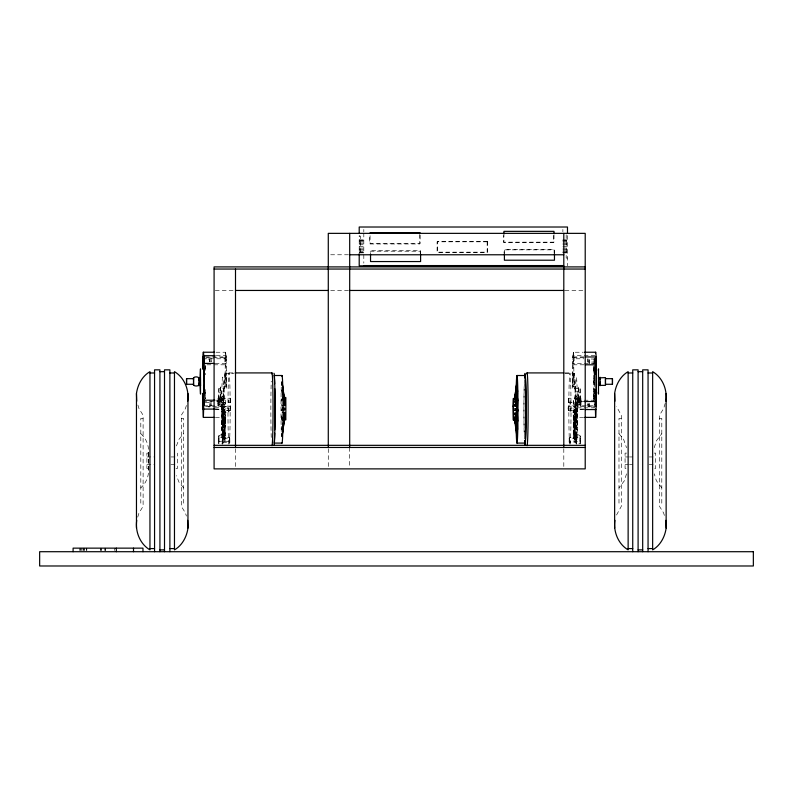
<?xml version="1.0" encoding="UTF-8"?>
<svg xmlns="http://www.w3.org/2000/svg" width="793" height="793" viewBox="0 0 793 793"><rect width="100%" height="100%" fill="white"/><g stroke="black" fill="none" stroke-linecap="round" stroke-linejoin="round"><path stroke-width="0.59" stroke-dasharray="3.96 2.97" d="M223.448 410.169L223.527 412.191L225.727 412.162L225.718 413.292A32.116 0.962 -90 0 1 225.628 423.323L223.487 423.323L222.992 410.625L230.723 410.209M223.586 412.162L223.576 413.292A32.116 0.962 90 0 1 223.487 423.323L225.628 423.303L225.589 410.169L225.727 412.162M220.781 399.147L223.656 398.929L220.781 399.147L220.603 386.825L226.431 386.825L226.431 377.299M569.265 440.125L569.205 442.464L576.342 442.464L576.303 436.636L574.162 436.636L574.082 441.047L576.224 441.047L576.352 438.222L576.561 443.733L580.159 443.773L580.278 439.104M569.384 439.719L569.443 437.379L580.139 437.379L580.208 438.767M576.452 439.431L574.31 439.431L574.172 421.618C573.289 420.042 576.848 420.042 576.313 421.618L576.452 440.452M574.31 439.431C571.575 433.374 583.093 433.087 580.208 439.312M574.291 421.618L574.37 420.815L576.501 420.815L576.789 438.152C577.532 440.046 573.547 439.956 574.558 438.014M576.452 439.927L576.57 435.248L576.59 443.773M578.92 400.782L579.029 396.103L575.46 396.103L575.351 400.782L575.49 404.628L579.059 404.628L579.039 398.235L568.333 398.235L568.343 402.497L579.049 402.497L579.098 401.258M579.168 401.08L579.168 399.959M580.02 439.927L580.129 435.248M580.704 402.576L580.823 397.898L577.254 397.898L577.284 406.422L580.853 406.422L580.833 400.029L573.696 400.029L573.706 404.291L580.843 404.291L580.892 403.052M580.962 402.874L580.962 401.754M593.848 382.89L593.511 380.769L594.938 380.769M593.709 397.729L594.284 405.312L594.185 368.963M594.304 357.871L594.175 381.502M209.768 361.231L209.828 359.031L205.07 359.031M209.887 361.658L209.897 361.102M222.536 440.452L222.486 420.815L224.627 420.815L224.915 441.047L222.774 441.047L222.674 421.618C222.139 420.042 225.708 420.042 224.816 421.618L224.677 439.431L222.536 439.431M226.431 388.203L225.549 352.231L215.666 352.231M593.511 380.769L593.67 396.411L595.097 396.411M593.858 379.322L593.66 367.04M580.268 401.02L577.393 401.189L580.248 401.189L580.089 388.53L574.261 388.53L573.438 352.231L583.321 352.231M575.094 389.888L575.014 384.585A36.042 1.08 -90 0 0 573.488 383.059L573.398 386.825M580.089 388.53L580.248 401.189M587.99 403.647L587.93 405.729L587.861 403.518M218.095 401.962L218.164 397.898L221.733 397.898L221.713 406.422L218.144 406.422L218.025 401.754M218.224 402.368L218.164 404.271L225.301 404.271L225.291 400.029L218.164 400.029L218.095 401.417M218.908 388.53L218.719 401.02L221.604 401.189L218.749 401.189L218.908 388.53L224.736 388.53L224.816 384.585A36.042 1.08 -90 0 1 226.342 383.059L226.431 386.825M218.908 439.719L218.838 443.773L222.397 443.773L222.664 438.202L229.792 438.202L229.801 442.444L222.645 442.464L222.595 440.125M220.018 400.574L219.939 404.628L223.507 404.628L223.388 389.591A32.116 0.962 -90 0 0 221.822 391.623L221.693 406.333M223.487 408.167L223.557 406.234L230.694 406.234L230.704 410.477L223.547 410.496L223.557 406.234M223.616 408.573L223.567 410.477M228.771 410.021L228.84 408.098L221.703 408.098L221.693 412.36L228.83 412.36L228.899 410.427M228.79 401.962C228.959 396.054 228.751 408.276 228.919 402.368M229.484 439.312L229.554 437.379L218.848 437.379L218.789 438.767M230.585 400.168L230.654 398.235L219.958 398.235L219.889 399.622M230.713 400.574L230.644 402.497L219.948 402.497L219.958 396.103L223.527 396.103L223.507 404.628M574.578 413.688L574.598 411.002L576.729 411.002L577.284 414.144A32.196 0.962 -90 0 1 577.225 423.68L577.205 424.701L575.064 424.701L574.578 413.688L576.719 413.688L576.729 411.002M578.206 399.147L575.331 398.929L578.206 399.147L578.384 386.825L572.556 386.825L572.556 377.299M221.703 408.098L221.703 414.144A32.196 0.962 90 0 0 221.772 423.68L221.782 424.701L223.923 424.701L224.399 411.002L222.258 411.002L221.713 412.34M224.399 411.002L223.844 414.144L221.703 414.144M281.237 400.366L281.257 398.81L281.703 406.214M572.566 375.733L572.655 366.911M575.54 410.169L575.46 412.191L573.27 412.162L573.27 413.292A32.116 0.962 90 0 0 573.359 423.323L575.5 423.323L575.996 410.625L568.274 410.209M222.209 438.192L222.337 416.93L224.469 416.93L224.35 438.152C225.371 439.966 221.465 439.986 222.209 438.192L224.35 438.152M575.094 388.53L574.707 406.204A29.143 0.872 -90 0 1 573.755 405.253M575.49 404.628L575.609 389.591A32.116 0.962 -90 0 1 577.165 391.623L577.294 406.333M578.424 391.177L575.569 391.177L576.362 410.724L577.185 392.813L580.04 392.813M578.186 398.929L578.384 386.825M587.851 358.793L587.91 362.054L595.037 362.054M589.011 403.597L589.06 406.868L595.008 406.868M205.437 389.502L205.318 396.411L205.179 392.02M218.908 440.264L218.858 441.622L229.544 441.642L229.792 438.202M220.008 401.119L219.958 402.477M577.205 424.701L576.719 413.688M140.807 433.721C145.803 438.083 148.707 444.685 148.539 451.316L148.539 470.239C148.707 476.861 145.803 483.472 140.807 487.824M222.922 416.622L223.428 426.971A32.116 0.962 90 0 1 223.17 435.892L225.301 435.892A32.116 0.962 -90 0 0 225.569 426.971L225.063 416.622L222.922 416.622L223.061 438.014A32.116 0.962 90 0 1 222.823 440.759L222.774 441.047M575.064 424.701L575.084 423.68A32.196 0.962 -90 0 0 575.173 414.085L574.598 411.002M224.915 441.047L224.964 440.759A32.116 0.962 90 0 0 225.202 438.014L225.063 416.622M573.924 416.622L573.686 435.863A32.116 0.962 -90 0 1 573.418 426.971L573.924 416.622L576.065 416.622L575.936 438.014A32.116 0.962 -90 0 0 576.174 440.759L576.224 441.047M574.073 420.657L573.795 438.014A32.116 0.962 90 0 0 574.033 440.759L574.082 441.047M224.042 398.73L223.983 384.585A36.042 1.08 -90 0 1 225.509 383.059L225.599 386.825M572.556 386.825L572.655 383.059A36.042 1.08 -90 0 1 574.172 384.585L574.261 388.53M574.945 398.73L574.994 396.857L577.135 396.857M572.665 366.653L572.853 359.348M281.406 391.147L281.436 389.928L281.515 394.537M574.459 418.952L574.519 416.93L576.66 416.989L577.165 427.308A32.116 0.962 -90 0 1 576.898 436.11L576.868 436.715L574.727 436.715L574.459 418.952L576.6 418.952L576.66 416.93M205.199 368.953L205.258 364.215L205.446 374.792M205.288 397.729L205.248 399.028L205.179 396.827M281.505 426.247L281.475 429.786M593.67 396.411L593.917 388.719M594.463 371.63L594.601 367.228M593.749 399.057L593.987 391.316M594.532 374.227L594.74 367.645M594.75 397.511L594.71 398.74L594.522 389.323M218.947 392.813L221.802 392.813L222.625 410.724L223.418 391.177L220.563 391.177M224.469 416.93L223.973 427.308A32.116 0.962 -90 0 0 224.241 436.11L224.27 436.715L222.129 436.715L222.099 436.11A32.116 0.962 90 0 1 221.832 427.308L222.337 416.93M230.694 406.234L230.704 410.477M576.868 436.715L576.6 418.952M221.782 424.701L222.258 411.002M574.727 436.715L574.756 436.11A32.116 0.962 -90 0 0 575.024 427.308L574.519 416.93M572.903 358.099L573.091 354.521M568.284 406.363C567.322 411.904 569.384 411.23 575.46 410.377C579.158 401.169 557.192 408.524 575.926 406.373M573.27 412.162L573.398 410.169L573.359 423.303L575.5 423.303A32.116 0.962 -90 0 1 575.411 413.292L575.411 412.162M576.749 435.803L573.686 435.863L575.827 435.892A32.116 0.962 90 0 1 575.559 426.971L576.065 416.622M593.987 358.951L594.007 371.183M148.539 470.239L148.539 451.316M211.116 361.767L211.077 357.772L211.047 361.796M281.485 416.384L281.277 421.281L281.654 415.651M574.37 420.815L574.568 439.312M587.92 361.995L587.97 358.902M595.107 359.031L589.169 359.031L589.1 361.102L589.159 363.313L595.107 363.313M589.179 363.253L589.179 359.12M205.179 356.929L224.944 356.929L224.865 364.8L202.631 364.8M218.174 406.383L218.164 397.898M224.677 439.431C226.312 431.204 215.171 434.455 218.838 441.642M225.291 400.029L225.281 404.291M222.664 442.444L222.664 438.202M224.568 435.248L224.429 439.312M576.501 420.815L576.422 421.618L574.172 421.618M595.057 355.68L572.824 355.68L572.685 358.396L572.734 363.412L594.968 363.412M216.291 355.68L226.174 355.68L226.074 357.742L205.08 357.742M568.343 402.497L568.353 398.255M568.313 410.496L568.313 406.254M570.157 408.098L570.167 412.36L577.304 412.36L577.354 410.021L577.304 408.117L570.157 408.098L570.167 412.36M576.333 438.202L569.196 438.202L569.196 442.444M573.706 404.291L573.716 400.049M580.139 437.379L580.149 441.642L569.453 441.642L569.453 437.399M575.45 406.254L575.44 410.496M577.304 408.117L577.304 412.36M594.284 405.312L594.463 403.994M583.935 356.929L574.053 356.929L573.993 357.653L573.954 358.783L583.836 358.783M626.51 473.837L624.428 480.707L618.986 487.824M654.275 447.718L656.366 440.849L661.798 433.721M205.169 402.586L209.927 402.586L209.986 405.213L209.927 406.868L205.169 406.868M214.764 407.84L223.229 407.661L223.269 400.217L216.043 400.217M215.409 417.376L222.635 417.376L222.873 409.079L225.202 406.373M573.17 353.609L573.438 352.231L572.566 388.203M176.413 445.944L179.04 439.253L183.619 433.721M595.057 407.84L575.797 407.84L575.906 405.798L595.166 405.798M583.579 417.376L576.362 417.376L576.61 409.565L574.667 407.245L576.808 407.245M137.704 517.155L139.003 512.922L143.107 506.35L143.107 415.205L139.003 408.633L137.704 404.39M186.395 405.451L185.423 408.633L181.319 415.205L181.319 506.35L185.423 512.922L186.395 516.094M616.528 515.044L621.286 506.35L621.286 415.205L616.528 406.512M665.228 403.33L663.602 408.633L659.498 415.205L659.498 506.35L663.602 512.922L665.228 518.216M575.143 414.144L577.314 414.085M218.144 400.049L218.224 401.813M219.939 398.255L220.018 400.019M218.838 437.399L218.908 438.628M281.693 408.791L281.198 410.952L281.693 410.457M359.209 236.086L360.508 236.086L360.508 255.544M359.209 240.011L363.809 239.982M562.881 239.952L567.481 239.952M359.209 240.17L363.809 240.17M562.881 240.17L567.481 240.17M359.209 240.824L363.809 240.824M562.881 240.824L567.481 240.824M359.209 241.845L363.809 241.845M562.881 241.845L567.481 241.845M359.209 243.183L363.809 243.183M562.881 243.183L567.481 243.183M359.209 244.75L363.809 244.75M562.881 244.75L567.481 244.75M359.209 246.425L363.809 246.425M562.881 246.425L567.481 246.425M359.209 248.1L363.809 248.1M562.881 248.1L567.481 248.1M359.209 249.656L363.809 249.656M562.881 249.656L567.481 249.656M359.209 250.994L363.809 250.994M562.881 250.994L567.481 250.994M359.209 252.025L363.809 252.025M562.881 252.025L567.481 252.025M359.209 252.67L363.809 252.67M562.881 252.67L567.481 252.67M363.809 252.828L359.209 252.888L359.209 235.511M562.881 252.838L567.481 252.888M330.661 254.771L348.504 254.771M567.481 258.062L566.182 258.062L566.182 234.778M215.28 290.456L234.312 290.456M330.661 290.456L348.504 290.456M564.993 290.456L584.025 290.456M584.035 357.742L572.913 357.742L572.824 355.68M202.8 358.783L225.034 358.783L224.944 356.929M215.141 363.412L226.253 363.412L226.174 355.68M584.005 364.8L574.122 364.8L574.082 356.989M229.028 372.918L233.994 372.918M564.993 372.918L569.969 372.918M224.736 373.275L234.034 373.275M564.953 373.275L574.261 373.275M593.521 378.985L594.948 378.985M593.511 382.553L594.938 382.553M221.862 396.857L223.993 396.857M594.988 400.217L575.728 400.217L575.797 407.84M202.711 401.516L221.971 401.516L222.06 408.98L222.169 406.72L205.308 406.72M584.243 401.516L577.017 401.516L576.937 408.98L576.828 406.72L594.889 406.72M203.821 405.798L223.081 405.798L223.2 407.84M223.061 406.373L230.713 406.472M222.189 407.245L224.33 407.245L222.387 409.565L222.635 417.376M214.834 408.98L224.994 409.505L222.853 409.505M584.154 408.98L574.003 409.505L576.134 409.505M215.161 409.565L224.538 409.951L222.397 409.951M583.826 409.565L574.449 409.951L576.59 409.951M222.992 410.625L225.133 410.625M573.854 410.625L575.996 410.625M222.992 411.339L225.133 411.339M573.854 411.339L575.996 411.339M221.812 411.458L223.953 411.458M575.044 411.458L577.185 411.458M222.278 413.688L224.419 413.688M222.972 413.976L225.113 413.976M573.884 413.976L576.025 413.976M222.288 414.323L224.429 414.323M574.568 414.323L576.709 414.323M222.912 417.227L225.053 417.227M573.934 417.227L576.075 417.227M143.107 418.407L140.807 418.407L140.807 503.149L143.107 503.149M181.319 418.407L183.619 418.407L183.619 503.149L181.319 503.149M621.286 418.407L618.986 418.407L618.986 503.149L621.286 503.149M659.498 418.407L661.798 418.407L661.798 503.149L659.498 503.149M222.387 418.952L224.528 418.952M222.853 419.11L224.994 419.11M573.993 419.11L576.134 419.11M222.407 419.328L224.548 419.328M574.439 419.328L576.58 419.328M222.754 420.994L224.895 420.994M574.092 420.994L576.233 420.994M222.585 421.648L224.726 421.648M223.448 425.98L225.589 425.98M573.408 425.98L575.549 425.98M221.832 427.288L223.973 427.288M575.024 427.288L577.155 427.288M221.832 427.308L223.973 427.308M575.024 427.308L577.165 427.308M222.278 434.049L224.409 434.049M574.578 434.049L576.719 434.049M222.268 434.187L224.409 434.187M574.578 434.187L576.719 434.187M222.248 435.803L225.301 435.892M222.694 436.636L224.835 436.636M222.605 436.884L224.736 436.884M574.251 436.884L576.392 436.884M574.647 438.192L576.789 438.192M148.42 453.11L146.893 453.11L146.893 468.435L148.42 468.435M626.599 453.11L625.072 453.11L625.072 468.435L626.599 468.435M654.185 453.11L655.712 453.11L655.712 468.435L654.185 468.435M146.893 456.946L154.556 456.946M170.971 456.946L175.352 456.946M625.072 456.946L628.353 456.946M629.444 456.946L632.735 456.946M649.15 456.946L653.531 456.946M146.893 464.609L154.556 464.609M170.971 464.609L175.352 464.609M625.072 464.609L628.353 464.609M629.444 464.609L632.735 464.609M649.15 464.609L653.531 464.609M176.006 468.435L177.533 468.435L177.533 453.11M618.986 433.721L623.566 439.253L626.51 447.718M661.798 487.824L656.366 480.707L654.275 473.837M183.619 487.824L179.04 482.293L176.413 475.612M573.785 406.373L576.124 409.079L576.362 417.376M580.823 397.898L580.902 401.962M579.029 396.103L579.108 400.168M580.833 400.029L580.892 401.417M579.039 398.235L579.098 399.622M580.823 404.271L580.773 402.913M579.029 402.477L578.979 401.119M580.813 406.383L580.773 402.368M579.059 404.628L578.979 400.574M580.139 441.622L580.089 440.264M574.429 435.248L574.538 437.032M580.159 443.773L580.08 439.719M576.323 442.444L576.273 440.531M569.196 438.202L569.433 441.622M223.844 414.144L223.814 414.085A32.196 0.962 -90 0 0 223.904 423.68L223.923 424.701M594.165 393.913L594.294 369.072M209.828 359.031L209.768 361.786M209.927 402.586L209.986 404.658M209.927 406.868L209.858 404.787M225.827 353.609L225.549 352.231L224.736 388.53M589.06 406.868L589.001 404.658M230.654 398.235L230.644 402.497M228.84 408.098L228.83 412.36M229.554 437.379L229.544 441.642M229.782 442.464L229.722 440.125M219.958 396.103L220.077 400.782M219.939 404.628L219.82 399.959M218.154 404.291L218.095 402.517M222.397 443.773L222.427 435.248L222.546 439.927M218.858 435.248L218.908 439.163M218.838 443.773L218.719 439.104M225.896 354.521L226.094 358.099M594.532 359.873L594.7 363.898M593.729 366.614L593.927 373.632M594.443 391.772L594.671 399.93M226.144 359.348L226.332 366.653M220.603 386.825L220.811 398.929M589.11 403.26L589.13 404.787M223.894 388.53L224.29 406.204A29.143 0.872 -90 0 0 225.242 405.253M226.332 366.911L226.431 375.733M218.977 438.807L218.977 439.927M567.481 235.511L567.481 265.824M563.803 448.66L563.803 467.692M562.881 229.425L562.881 231.834M554.466 254.206L554.466 249.398L504.407 249.398L504.407 254.206M554.119 253.463L554.119 249.854L504.061 249.854L504.061 253.463M554 234.956L554 242.162L503.932 242.162L503.932 232.547M553.643 235.412L553.643 242.628L503.585 242.628L503.585 235.412M420.597 254.345L420.597 250.737L370.539 250.737L370.539 254.345M420.25 253.601L420.25 251.203L370.182 251.203L370.182 253.601M420.121 235.095L420.121 243.51L370.063 243.51L370.063 232.696M419.775 234.361L419.775 243.966L369.716 243.966L369.716 234.361M363.809 229.425L363.809 231.834M363.809 233.043L363.809 253.522M363.809 254.722L363.809 263.157M349.693 447.47L349.693 467.692M328.282 448.66L328.282 467.692M235.501 448.66L235.501 468.881M114.628 548.141L114.628 550.52M105.39 548.141L105.39 550.52M105.241 548.141L105.241 550.52M104.815 548.141L104.815 550.52M101.296 548.141L101.276 550.52M100.959 548.141L100.989 550.52M100.314 548.141L100.314 550.52M86.814 548.141L86.814 550.52M86.308 548.141L86.308 550.52M84.137 548.141L84.137 550.52M83.969 548.141L83.969 550.52M83.85 548.141L83.85 550.52M82.046 548.141L82.046 550.52M81.074 548.141L81.074 550.52M80.301 548.141L80.301 550.52M79.726 548.141L79.726 550.52M524.391 438.935A36.042 1.08 -90 0 1 524.391 379.52M577.413 401.02A36.042 1.08 -90 0 1 576.61 444.377M576.055 443.822A36.042 1.08 -90 0 1 575.331 398.929M569.612 444.13A36.399 1.09 90 0 1 569.047 388.094A36.399 1.09 90 0 1 570.811 388.094A36.399 1.09 90 0 1 570.246 444.13M524.332 434.693A33.792 1.011 -90 0 1 524.332 383.881M223.656 398.929A36.042 1.08 -90 0 1 222.932 443.822M222.377 444.377A36.042 1.08 -90 0 1 221.574 401.02M271.256 437.439A36.399 1.09 90 0 1 271.256 381.165M228.741 444.13A36.399 1.09 90 0 1 228.176 388.094A36.399 1.09 90 0 1 229.95 388.094A36.399 1.09 90 0 1 229.375 444.13M281.257 431.59A33.792 1.011 -90 0 1 281.257 387.024M570.068 401.813C570.157 409.822 570.276 395.697 570.068 401.813M210.997 403.092C211.087 411.716 211.206 396.609 210.997 403.092M487.497 241.35L437.439 241.35L437.439 252.164L487.497 252.164L487.497 241.35M487.15 241.806L437.092 241.806L437.092 252.62L487.15 252.62L487.15 241.806"/><path stroke-width="1.19" d="M514.984 410.457L514.984 408.791L517.304 408.791L517.789 410.952L514.984 410.457L517.789 410.952M516.649 408.137L516.649 409.803L516.689 404.182M516.986 428.438L516.977 436.675L516.937 428.389M516.967 394.864L517.145 399.95M516.967 390.156L516.977 381.919L517.016 390.206M517.016 394.914L516.838 399.365M600.182 382.048L600.053 377.22L599.994 378.013M202.671 405.947L202.552 393.378M203.87 403.647C204.029 397.174 203.821 409.257 203.989 404.073M215.052 355.68L203.94 355.68L204.088 366.098A29.262 0.872 -90 0 1 204.108 395.34L203.375 417.376L214.209 417.376M517.304 410.457L517.254 415.076M596.267 405.342L595.622 417.376L584.788 417.376M596.326 405.947L596.267 404.787M516.669 405.6L516.689 404.073M600.192 382.157L600.083 385.368L605.465 385.368L605.475 377.607L600.023 377.835M202.73 404.232L202.79 402.586L202.76 406.611M202.909 406.72L202.8 408.98L202.73 404.787M284.647 412.38L282.774 419.784L284.647 412.38L282.328 412.38M200.133 377.002L200.48 368.884L200.5 394.071L200.123 385.101M514.964 413.004L517.73 419.765L517.71 421.281L514.944 414.521L514.964 413.004L517.284 413.004L517.66 418.635M516.699 428.131L516.659 434.594L516.739 428.815M516.739 424.661L516.808 420.032M517.086 399.028L517.135 395.558M517.195 390.939L517.294 384L514.816 399.722L517.294 384M516.808 424.186L516.867 419.566M517.135 399.722L517.333 384.684M517.284 413.113L517.264 414.422L514.944 414.521M199.033 383.981L199.053 380.789M199.033 382.91L198.914 385.725L198.855 384.942M600.182 383.227L600.083 385.725L599.984 384.793M595.94 389.442L596.177 397.541L596.207 366.544L595.959 374.108M202.572 367.615L202.701 356.929L202.8 358.783A21.312 0.634 90 0 1 203.186 352.895L203.315 352.231L214.437 352.231M285.292 404.093C286.065 377.409 286.045 440.016 285.282 413.331M596.257 405.847C596.058 409.238 596.158 399.176 596.267 404.232M596.326 404.856L596.316 356.989L585.165 356.929M517.551 428.646L517.522 429.786L514.895 416.642L517.551 428.646L517.254 417.842M202.75 367.893L202.79 366.544L202.859 368.745M193.442 379.143C192.302 376.021 200.005 376.209 199.013 379.044M202.919 394.002L202.82 397.541L202.73 393.824M203.058 394.101L203.286 405.312L204.059 383.406L203.395 357.643L203.038 369.429M516.402 389.829L516.431 388.808M517.234 400.098L517.452 393.318M517.264 401.317L517.551 389.928L514.915 402.447L517.591 391.147M595.959 369.429L595.959 359.873M136.465 528.079L136.465 393.477C137.655 384.774 142.225 376.15 149.956 371.649L149.956 549.896C139.984 543.998 135.068 531.617 136.733 520.337M187.693 401.218C189.358 389.938 184.442 377.557 174.47 371.649L174.47 549.896C182.212 545.396 186.781 536.782 187.961 528.079L187.961 393.477M614.644 528.079L614.644 393.477C615.834 384.774 620.404 376.15 628.135 371.649L628.135 549.896C618.163 543.998 613.247 531.617 614.912 520.337M665.872 401.218C667.537 389.938 662.621 377.557 652.649 371.649L652.649 549.896C660.391 545.396 664.96 536.782 666.14 528.079L666.14 393.477M193.482 379.5L193.542 378.667L186.543 378.667L186.543 384.278L193.542 384.278L193.542 378.667M198.993 384.546C199.34 386.637 192.392 386.607 193.442 383.911M204.019 363.412L213.902 363.412M516.818 399.622L516.887 398.829M598.428 378.013C598.735 375.842 598.735 387.48 598.428 384.793M516.659 384.01L516.709 383.416L516.739 391.127M595.949 403.052L595.93 394.101M282.377 433.91L282.338 434.544L284.489 418.882L284.449 419.566M598.328 370.381L598.517 368.884L598.497 394.071L598.309 392.188M186.563 384.179L186.543 378.667M612.454 384.278L612.454 378.667L605.455 378.667L605.455 384.278L612.454 384.278L612.454 378.667M517.264 404.093L517.294 406.214L514.974 406.214L514.954 404.658L517.73 398.81L517.304 409.624M517.244 435.179L514.796 419.18L517.244 435.179L517.066 419.765M198.874 377.577L199.033 379.916M200.431 377.577L200.51 385.695L200.411 384.942M193.551 385.348L193.551 377.587M203.94 355.68L203.841 357.742A21.332 0.634 -90 0 0 203.434 352.647L203.315 352.231M284.37 420.151L282.011 436.675L282.06 433.097M514.568 398.829L516.709 383.416M516.977 381.919L514.647 398.393M596.286 356.929L596.197 358.783A21.312 0.634 -90 0 0 595.801 352.895L595.682 352.231L584.56 352.231M282.665 428.656L283.042 426.287M283.428 423.918L284.003 420.359M282.704 429.251L284.053 420.954M514.845 398.403L515.837 392.406M515.41 395.955L515.807 393.556M282.625 427.447L284.588 416.147L282.794 427.536M595.682 352.231L595.553 352.647A21.332 0.634 -90 0 0 595.454 352.994M514.974 406.214L517.75 400.366M281.971 381.968L284.35 398.393M370.063 232.696L420.121 232.696M349.693 254.771L563.803 254.771M363.809 265.566L562.881 265.566M563.783 265.824L359.209 265.824L359.209 253.701M585.214 266.904L214.09 266.904L214.09 468.881L585.214 468.881L585.214 233.36L328.282 233.36L328.282 447.47M214.09 269.045L585.214 269.045M235.501 290.456L328.282 290.456M349.693 290.456L563.803 290.456M585.244 364.8L596.366 364.8M159.918 371.669L164.508 371.669M638.097 371.669L642.687 371.669M235.154 372.918L271.989 372.918M527.008 372.918L563.843 372.918M149.956 372.978L154.556 372.978M169.88 372.978L174.47 372.978M628.135 372.978L632.735 372.978M648.059 372.978L652.649 372.978M282.011 375.505L273.991 375.505A33.792 1.011 -90 0 1 274.656 383.881M516.977 375.505L525.006 375.505M204.009 400.217L214.844 400.217M584.243 401.516L596.286 401.516M514.954 404.658L517.274 404.658M282.328 405.6L284.637 405.6L282.754 397.313L284.637 405.6M203.603 409.079L214.437 409.079M585.036 409.565L595.87 409.565M282.338 409.803L284.657 409.803L284.657 408.137L282.833 407.642L282.833 409.317L284.657 409.803M282.021 443.089L273.991 443.089A33.792 1.011 -90 0 0 274.705 433.186M516.977 443.089L525.006 443.089M214.09 445.329L585.214 445.329M214.09 447.47L585.214 447.47M149.956 548.578L154.556 548.578M169.88 548.578L174.47 548.578M628.135 548.578L632.735 548.578M648.059 548.578L652.649 548.578M159.918 549.876L164.508 549.876M638.097 549.876L642.687 549.876M514.984 408.791L517.799 409.287M600.053 377.587L600.162 379.143M203.375 417.376L202.74 405.847M595.622 417.376L595.384 409.079M515.42 423.016L515.807 425.276M282.675 389.779L284.221 399.028M282.625 390.463L283.012 392.783M283.398 395.092L283.983 398.562M282.754 390.007L284.578 401.952L282.794 391.147M514.548 419.566L516.977 436.675M282.278 383.416L284.469 399.424L284.429 398.829M517.095 399.067L517.125 399.652M665.872 520.337L666.14 528.079M614.644 393.477L614.912 401.218M187.693 520.337L187.961 528.079M136.465 393.477L136.733 401.218M516.639 396.004L516.739 399.603M517.244 420.191L517.423 426.188M516.719 416.147L516.659 412.499M516.679 413.936L516.659 411.825M517.274 404.767L517.284 406.095M516.848 395.271L516.838 399.424M199.043 379.718L199.043 380.898M204.009 359.853C203.86 353.589 204.049 366.247 203.88 359.982M282.021 381.919L281.971 385.507M648.059 551.71L648.059 369.845L642.687 369.845L642.687 551.71M638.097 551.71L638.097 369.845L632.735 369.845L632.735 551.71M567.481 233.083L567.481 227.016L359.209 227.016L359.209 233.083M563.803 233.36L563.803 447.47M554.466 254.206L554.466 260.213L504.407 260.213L504.407 254.206M554 233.757L554 231.348L503.932 231.348L503.932 233.757M420.597 254.345L420.597 261.551L370.539 261.551L370.539 254.345M349.693 233.36L349.693 447.47M235.501 269.045L235.501 447.47M169.88 551.71L169.88 369.845L164.508 369.845L164.508 551.71M159.918 551.71L159.918 369.845L154.556 369.845L154.556 551.71M142.978 551.71L142.978 548.141L73.095 548.141L73.095 551.71M133.502 548.141L133.502 551.71M116.323 548.141L116.323 551.71M524.579 376.199A36.042 1.08 -90 0 1 526.076 409.584A36.042 1.08 -90 0 1 524.56 442.167M526.79 373.85A36.399 1.09 90 0 1 528.128 406.918A36.399 1.09 90 0 1 526.939 445.517M524.619 378.073A33.792 1.011 -90 0 1 526.017 409.317A33.792 1.011 -90 0 1 524.619 440.511M516.174 388.719A33.792 1.011 -90 0 1 517.66 384.397A33.792 1.011 -90 0 1 517.66 434.227A33.792 1.011 -90 0 1 516.174 429.856M273.962 373.275A36.042 1.08 -90 0 1 275.072 408.217A36.042 1.08 -90 0 1 274.021 445.329M271.702 373.85A36.399 1.09 90 0 1 273.03 404.549A36.399 1.09 90 0 1 271.989 445.676M274.794 388.719A33.792 1.011 -90 0 1 274.794 429.856M281.822 376.16A33.792 1.011 -90 0 1 283.022 408.177A33.792 1.011 -90 0 1 281.882 442.801M516.937 420.151L516.937 424.86L516.996 420.201M202.631 360.676C202.711 369.221 202.839 354.164 202.631 360.676M513.091 406.135L513.398 420.28L513.418 398.314L513.091 406.135M596.237 360.557L596.296 363.313L596.296 359.031L596.237 360.557M753.35 551.71L39.65 551.71L39.65 565.984L753.35 565.984L753.35 551.71"/></g></svg>
